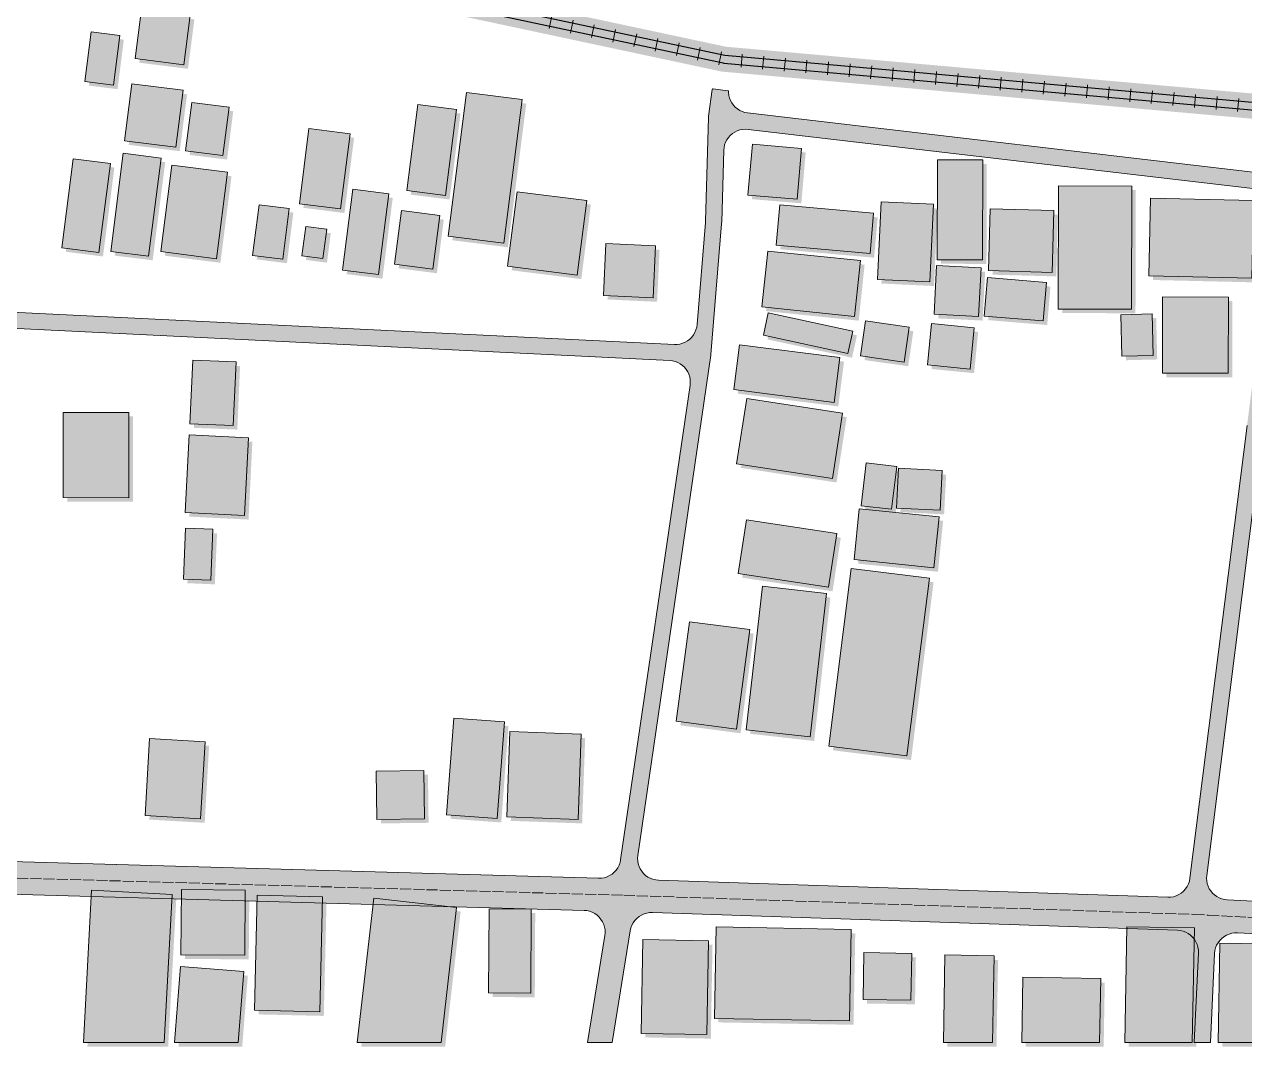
# Model space of a CAD drawing. Header units: metres. Extents: x 305859 to 307221, y 9155922 to 9156786.
# Drawn here: x 306185.8 to 306411, y 9155924.2 to 9156112.8 of the extents above; entities that cross this region are included whole.
import ezdxf

# ---------------------------------------------------------------- set-up
doc = ezdxf.new("R2010")
doc.units = ezdxf.units.M
doc.linetypes.add('DASHED', pattern=[1.524, 1.27, -0.254])
for name, color, linetype, lineweight, true_color in [('B-BAYANGAN', 7, 'Continuous', 0, 0x76786c), ('J-PERKERASAN_JALAN', 7, 'Continuous', 9, 0x989896), ('J-SUMBU_KOLEKTOR', 7, 'DASHED', 18, 0xffffff), ('K-BANGUNAN_LUAR_TAPAK', 7, 'Continuous', 9, 0xdedede), ('K-REL_BALAS', 7, 'Continuous', 0, 0xb0a89c), ('K-REL_BANTALAN', 7, 'Continuous', 9, 0x5a5a5a), ('K-REL_KA', 7, 'Continuous', 25, 0x282828)]:
    doc.layers.add(name, color=color, linetype=linetype, lineweight=lineweight, true_color=true_color)

msp = doc.modelspace()

# ---------------------------------------------------------------- hatches: boundary and pattern name
at = {"layer": 'B-BAYANGAN', "true_color": 0x76786c}
h = msp.add_hatch(color=8, dxfattribs=at)
h.dxf.hatch_style = 1
h.paths.add_polyline_path([(306208.16, 9156114.91), (306217.18, 9156113.78), (306216, 9156104.66), (306207, 9156105.79), (306208.16, 9156114.91)])
h = msp.add_hatch(color=8, dxfattribs=at)
h.dxf.hatch_style = 1
h.paths.add_polyline_path([(306198.87, 9156110.72), (306204.16, 9156110.04), (306203, 9156100.9), (306197.69, 9156101.56), (306198.87, 9156110.72)])
h = msp.add_hatch(color=8, dxfattribs=at)
h.dxf.hatch_style = 1
h.paths.add_polyline_path([(306206.41, 9156101.14), (306215.83, 9156099.95), (306214.48, 9156089.46), (306205.06, 9156090.64), (306206.41, 9156101.14)])
h = msp.add_hatch(color=8, dxfattribs=at)
h.dxf.hatch_style = 1
h.paths.add_polyline_path([(306268.17, 9156099.52), (306278.43, 9156098.22), (306275.04, 9156071.73), (306264.78, 9156073.03), (306268.17, 9156099.52)])
h = msp.add_hatch(color=8, dxfattribs=at)
h.dxf.hatch_style = 1
h.paths.add_polyline_path([(306217.46, 9156097.7), (306224.35, 9156096.82), (306223.21, 9156087.91), (306216.31, 9156088.78), (306217.46, 9156097.7)])
h = msp.add_hatch(color=8, dxfattribs=at)
h.dxf.hatch_style = 1
h.paths.add_polyline_path([(306259.15, 9156097.31), (306266.3, 9156096.4), (306264.27, 9156080.54), (306257.12, 9156081.44), (306259.15, 9156097.31)])
h = msp.add_hatch(color=8, dxfattribs=at)
h.dxf.hatch_style = 1
h.paths.add_polyline_path([(306239.07, 9156092.87), (306246.65, 9156091.92), (306244.87, 9156078.05), (306237.3, 9156079.01), (306239.07, 9156092.87)])
h = msp.add_hatch(color=8, dxfattribs=at)
h.dxf.hatch_style = 1
h.paths.add_polyline_path([(306204.8, 9156088.32), (306211.8, 9156087.43), (306209.48, 9156069.32), (306202.48, 9156070.19), (306204.8, 9156088.32)])
h = msp.add_hatch(color=8, dxfattribs=at)
h.dxf.hatch_style = 1
h.paths.add_polyline_path([(306320.9, 9156090), (306330, 9156089.23), (306329.19, 9156079.84), (306320.08, 9156080.61), (306320.9, 9156090)])
h = msp.add_hatch(color=8, dxfattribs=at)
h.dxf.hatch_style = 1
h.paths.add_polyline_path([(306195.55, 9156087.31), (306202.42, 9156086.44), (306200.31, 9156070.03), (306193.45, 9156070.9), (306195.55, 9156087.31)])
h = msp.add_hatch(color=8, dxfattribs=at)
h.dxf.hatch_style = 1
h.paths.add_polyline_path([(306213.77, 9156086.13), (306224.03, 9156084.84), (306221.98, 9156068.87), (306211.73, 9156070.17), (306213.77, 9156086.13)])
h = msp.add_hatch(color=8, dxfattribs=at)
h.dxf.hatch_style = 1
h.paths.add_polyline_path([(306355.06, 9156087.14), (306363.42, 9156087.11), (306363.36, 9156068.66), (306354.99, 9156068.69), (306355.06, 9156087.14)])
h = msp.add_hatch(color=8, dxfattribs=at)
h.dxf.hatch_style = 1
h.paths.add_polyline_path([(306247.17, 9156081.68), (306253.79, 9156080.84), (306251.88, 9156065.94), (306245.27, 9156066.77), (306247.17, 9156081.68)])
h = msp.add_hatch(color=8, dxfattribs=at)
h.dxf.hatch_style = 1
h.paths.add_polyline_path([(306277.51, 9156081.22), (306290.35, 9156079.6), (306288.58, 9156065.86), (306275.74, 9156067.48), (306277.51, 9156081.22)])
h = msp.add_hatch(color=8, dxfattribs=at)
h.dxf.hatch_style = 1
h.paths.add_polyline_path([(306377.42, 9156082.31), (306390.91, 9156082.28), (306390.86, 9156059.56), (306377.37, 9156059.59), (306377.42, 9156082.31)])
h = msp.add_hatch(color=8, dxfattribs=at)
h.dxf.hatch_style = 1
h.paths.add_polyline_path([(306344.65, 9156079.38), (306354.35, 9156078.92), (306353.67, 9156064.58), (306343.97, 9156065.04), (306344.65, 9156079.38)])
h = msp.add_hatch(color=8, dxfattribs=at)
h.dxf.hatch_style = 1
h.paths.add_polyline_path([(306394.41, 9156080.01), (306413.42, 9156079.58), (306413.08, 9156065.25), (306394.07, 9156065.69), (306394.41, 9156080.01)])
h = msp.add_hatch(color=8, dxfattribs=at)
h.dxf.hatch_style = 1
h.paths.add_polyline_path([(306229.87, 9156078.82), (306235.45, 9156078.13), (306234.26, 9156068.79), (306228.68, 9156069.49), (306229.87, 9156078.82)])
h = msp.add_hatch(color=8, dxfattribs=at)
h.dxf.hatch_style = 1
h.paths.add_polyline_path([(306256.15, 9156077.74), (306263.2, 9156076.83), (306261.94, 9156066.94), (306254.88, 9156067.84), (306256.15, 9156077.74)])
h = msp.add_hatch(color=8, dxfattribs=at)
h.dxf.hatch_style = 1
h.paths.add_polyline_path([(306325.97, 9156078.79), (306343.29, 9156077.25), (306342.63, 9156069.81), (306325.31, 9156071.36), (306325.97, 9156078.79)])
h = msp.add_hatch(color=8, dxfattribs=at)
h.dxf.hatch_style = 1
h.paths.add_polyline_path([(306364.79, 9156078.07), (306376.55, 9156077.75), (306376.23, 9156066.35), (306364.47, 9156066.67), (306364.79, 9156078.07)])
h = msp.add_hatch(color=8, dxfattribs=at)
h.dxf.hatch_style = 1
h.paths.add_polyline_path([(306238.47, 9156074.82), (306242.35, 9156074.33), (306241.65, 9156068.89), (306237.78, 9156069.39), (306238.47, 9156074.82)])
h = msp.add_hatch(color=8, dxfattribs=at)
h.dxf.hatch_style = 1
h.paths.add_polyline_path([(306303.03, 9156071.25), (306302.57, 9156061.67), (306293.41, 9156062.1), (306293.88, 9156071.68), (306303.03, 9156071.25)])
h = msp.add_hatch(color=8, dxfattribs=at)
h.dxf.hatch_style = 1
h.paths.add_polyline_path([(306323.77, 9156070.28), (306340.87, 9156068.51), (306339.78, 9156058.19), (306322.68, 9156059.96), (306323.77, 9156070.28)])
h = msp.add_hatch(color=8, dxfattribs=at)
h.dxf.hatch_style = 1
h.paths.add_polyline_path([(306354.89, 9156067.6), (306363.11, 9156067.2), (306362.65, 9156058.21), (306354.44, 9156058.61), (306354.89, 9156067.6)])
h = msp.add_hatch(color=8, dxfattribs=at)
h.dxf.hatch_style = 1
h.paths.add_polyline_path([(306364.28, 9156065.38), (306375.17, 9156064.47), (306374.57, 9156057.38), (306363.68, 9156058.29), (306364.28, 9156065.38)])
h = msp.add_hatch(color=8, dxfattribs=at)
h.dxf.hatch_style = 1
h.paths.add_polyline_path([(306396.6, 9156061.81), (306408.75, 9156061.79), (306408.73, 9156047.75), (306396.58, 9156047.76), (306396.6, 9156061.81)])
h = msp.add_hatch(color=8, dxfattribs=at)
h.dxf.hatch_style = 1
h.paths.add_polyline_path([(306323.84, 9156058.87), (306339.46, 9156055.48), (306338.55, 9156051.35), (306322.93, 9156054.74), (306323.84, 9156058.87)])
h = msp.add_hatch(color=8, dxfattribs=at)
h.dxf.hatch_style = 1
h.paths.add_polyline_path([(306388.92, 9156058.53), (306394.68, 9156058.67), (306394.87, 9156051.03), (306389.09, 9156050.89), (306388.92, 9156058.53)])
h = msp.add_hatch(color=8, dxfattribs=at)
h.dxf.hatch_style = 1
h.paths.add_polyline_path([(306341.78, 9156057.39), (306349.86, 9156056.24), (306348.92, 9156049.78), (306340.85, 9156050.92), (306341.78, 9156057.39)])
h = msp.add_hatch(color=8, dxfattribs=at)
h.dxf.hatch_style = 1
h.paths.add_polyline_path([(306353.98, 9156056.89), (306361.83, 9156056.11), (306361.07, 9156048.5), (306353.22, 9156049.27), (306353.98, 9156056.89)])
h = msp.add_hatch(color=8, dxfattribs=at)
h.dxf.hatch_style = 1
h.paths.add_polyline_path([(306318.55, 9156052.97), (306337.07, 9156050.62), (306336.01, 9156042.37), (306317.49, 9156044.72), (306318.55, 9156052.97)])
h = msp.add_hatch(color=8, dxfattribs=at)
h.dxf.hatch_style = 1
h.paths.add_polyline_path([(306217.62, 9156050.16), (306225.61, 9156049.83), (306225.1, 9156038.09), (306217.11, 9156038.42), (306217.62, 9156050.16)])
h = msp.add_hatch(color=8, dxfattribs=at)
h.dxf.hatch_style = 1
h.paths.add_polyline_path([(306319.87, 9156043.1), (306337.57, 9156040.38), (306335.69, 9156028.33), (306317.99, 9156031.05), (306319.87, 9156043.1)])
h = msp.add_hatch(color=8, dxfattribs=at)
h.dxf.hatch_style = 1
h.paths.add_polyline_path([(306193.72, 9156024.79), (306193.72, 9156040.52), (306205.86, 9156040.51), (306205.85, 9156024.78), (306193.72, 9156024.79)])
h = msp.add_hatch(color=8, dxfattribs=at)
h.dxf.hatch_style = 1
h.paths.add_polyline_path([(306216.94, 9156036.39), (306227.89, 9156035.85), (306227.17, 9156021.49), (306216.22, 9156022.03), (306216.94, 9156036.39)])
h = msp.add_hatch(color=8, dxfattribs=at)
h.dxf.hatch_style = 1
h.paths.add_polyline_path([(306341.9, 9156031.19), (306347.54, 9156030.53), (306346.6, 9156022.63), (306340.96, 9156023.28), (306341.9, 9156031.19)])
h = msp.add_hatch(color=8, dxfattribs=at)
h.dxf.hatch_style = 1
h.paths.add_polyline_path([(306347.85, 9156030.2), (306355.92, 9156029.79), (306355.54, 9156022.45), (306347.48, 9156022.86), (306347.85, 9156030.2)])
h = msp.add_hatch(color=8, dxfattribs=at)
h.dxf.hatch_style = 1
h.paths.add_polyline_path([(306340.63, 9156022.73), (306355.36, 9156021.25), (306354.41, 9156011.86), (306339.67, 9156013.35), (306340.63, 9156022.73)])
h = msp.add_hatch(color=8, dxfattribs=at)
h.dxf.hatch_style = 1
h.paths.add_polyline_path([(306319.81, 9156020.67), (306336.47, 9156018.16), (306334.96, 9156008.26), (306318.3, 9156010.76), (306319.81, 9156020.67)])
h = msp.add_hatch(color=8, dxfattribs=at)
h.dxf.hatch_style = 1
h.paths.add_polyline_path([(306216.31, 9156019.16), (306221.36, 9156018.95), (306220.95, 9156009.54), (306215.89, 9156009.75), (306216.31, 9156019.16)])
h = msp.add_hatch(color=8, dxfattribs=at)
h.dxf.hatch_style = 1
h.paths.add_polyline_path([(306339.16, 9156011.73), (306353.6, 9156009.92), (306349.44, 9155977.12), (306335.01, 9155978.92), (306339.16, 9156011.73)])
h = msp.add_hatch(color=8, dxfattribs=at)
h.dxf.hatch_style = 1
h.paths.add_polyline_path([(306322.75, 9156008.43), (306334.56, 9156007.1), (306331.56, 9155980.64), (306319.75, 9155981.96), (306322.75, 9156008.43)])
h = msp.add_hatch(color=8, dxfattribs=at)
h.dxf.hatch_style = 1
h.paths.add_polyline_path([(306309.3, 9156001.9), (306320.41, 9156000.45), (306317.97, 9155982.06), (306306.86, 9155983.52), (306309.3, 9156001.9)])
h = msp.add_hatch(color=8, dxfattribs=at)
h.dxf.hatch_style = 1
h.paths.add_polyline_path([(306265.8, 9155984.08), (306275.14, 9155983.39), (306273.81, 9155965.6), (306264.47, 9155966.29), (306265.8, 9155984.08)])
h = msp.add_hatch(color=8, dxfattribs=at)
h.dxf.hatch_style = 1
h.paths.add_polyline_path([(306209.66, 9155980.33), (306219.9, 9155979.74), (306219.08, 9155965.54), (306208.82, 9155966.13), (306209.66, 9155980.33)])
h = msp.add_hatch(color=8, dxfattribs=at)
h.dxf.hatch_style = 1
h.paths.add_polyline_path([(306276.13, 9155981.63), (306289.3, 9155981.17), (306288.74, 9155965.43), (306275.57, 9155965.9), (306276.13, 9155981.63)])
h = msp.add_hatch(color=8, dxfattribs=at)
h.dxf.hatch_style = 1
h.paths.add_polyline_path([(306251.48, 9155974.33), (306260.29, 9155974.43), (306260.4, 9155965.54), (306251.6, 9155965.43), (306251.48, 9155974.33)])
h = msp.add_hatch(color=8, dxfattribs=at)
h.dxf.hatch_style = 1
h.paths.add_polyline_path([(306198.97, 9155952.35), (306213.84, 9155951.54), (306212.34, 9155924.25), (306197.44, 9155924.25), (306198.97, 9155952.35)])
h = msp.add_hatch(color=8, dxfattribs=at)
h.dxf.hatch_style = 1
h.paths.add_polyline_path([(306215.54, 9155952.5), (306227.32, 9155952.39), (306227.21, 9155940.34), (306215.45, 9155940.43), (306215.54, 9155952.5)])
h = msp.add_hatch(color=8, dxfattribs=at)
h.dxf.hatch_style = 1
h.paths.add_polyline_path([(306229.53, 9155951.44), (306241.57, 9155951.16), (306241.06, 9155929.91), (306229.03, 9155930.19), (306229.53, 9155951.44)])
h = msp.add_hatch(color=8, dxfattribs=at)
h.dxf.hatch_style = 1
h.paths.add_polyline_path([(306251.03, 9155950.9), (306266.32, 9155949.17), (306263.46, 9155924.25), (306247.97, 9155924.25), (306251.03, 9155950.9)])
h = msp.add_hatch(color=8, dxfattribs=at)
h.dxf.hatch_style = 1
h.paths.add_polyline_path([(306272.31, 9155948.92), (306280.08, 9155948.88), (306280, 9155933.35), (306272.23, 9155933.39), (306272.31, 9155948.92)])
h = msp.add_hatch(color=8, dxfattribs=at)
h.dxf.hatch_style = 1
h.paths.add_polyline_path([(306314.2, 9155945.57), (306339.14, 9155945.13), (306338.83, 9155928.27), (306313.89, 9155928.71), (306314.2, 9155945.57)])
h = msp.add_hatch(color=8, dxfattribs=at)
h.dxf.hatch_style = 1
h.paths.add_polyline_path([(306390, 9155945.61), (306402.48, 9155945.39), (306402.1, 9155924.25), (306389.62, 9155924.25), (306390, 9155945.61)])
h = msp.add_hatch(color=8, dxfattribs=at)
h.dxf.hatch_style = 1
h.paths.add_polyline_path([(306300.68, 9155943.25), (306312.8, 9155943.04), (306312.49, 9155925.72), (306300.37, 9155925.94), (306300.68, 9155943.25)])
h = msp.add_hatch(color=8, dxfattribs=at)
h.dxf.hatch_style = 1
h.paths.add_polyline_path([(306407.2, 9155942.59), (306419.21, 9155942.37), (306418.89, 9155924.25), (306406.87, 9155924.25), (306407.2, 9155942.59)])
h = msp.add_hatch(color=8, dxfattribs=at)
h.dxf.hatch_style = 1
h.paths.add_polyline_path([(306341.49, 9155940.85), (306350.33, 9155940.7), (306350.17, 9155932.05), (306341.33, 9155932.2), (306341.49, 9155940.85)])
h = msp.add_hatch(color=8, dxfattribs=at)
h.dxf.hatch_style = 1
h.paths.add_polyline_path([(306356.44, 9155940.4), (306365.5, 9155940.24), (306365.21, 9155924.25), (306356.15, 9155924.25), (306356.44, 9155940.4)])
h = msp.add_hatch(color=8, dxfattribs=at)
h.dxf.hatch_style = 1
h.paths.add_polyline_path([(306215.35, 9155938.25), (306227.04, 9155937.35), (306226.01, 9155924.25), (306214.24, 9155924.25), (306215.35, 9155938.25)])
h = msp.add_hatch(color=8, dxfattribs=at)
h.dxf.hatch_style = 1
h.paths.add_polyline_path([(306370.82, 9155936.31), (306385.19, 9155936.06), (306384.99, 9155924.25), (306370.61, 9155924.25), (306370.82, 9155936.31)])
at = {"layer": 'J-PERKERASAN_JALAN', "true_color": 0xa8a8a6}
h = msp.add_hatch(color=253, dxfattribs=at)
h.dxf.hatch_style = 1
h.paths.add_polyline_path([(306357.29, 9155947.12), (306301.71, 9155948.99), (306301.19, 9155948.97), (306300.67, 9155948.89), (306300.17, 9155948.73), (306299.69, 9155948.52), (306299.25, 9155948.24), (306298.84, 9155947.91), (306298.48, 9155947.52), (306298.18, 9155947.1), (306297.93, 9155946.63), (306297.75, 9155946.14), (306297.63, 9155945.63), (306294.29, 9155925), (306289.73, 9155925), (306292.93, 9155944.74), (306292.98, 9155945.26), (306292.96, 9155945.78), (306292.87, 9155946.3), (306292.72, 9155946.8), (306292.5, 9155947.27), (306292.22, 9155947.72), (306291.89, 9155948.12), (306291.51, 9155948.48), (306291.08, 9155948.78), (306290.62, 9155949.03), (306290.12, 9155949.21), (306289.61, 9155949.33), (306289.09, 9155949.37), (306178.98, 9155952.5), (306178.98, 9155958.5), (306291.78, 9155955.3), (306292.31, 9155955.32), (306292.83, 9155955.41), (306293.33, 9155955.57), (306293.81, 9155955.79), (306294.26, 9155956.07), (306294.66, 9155956.41), (306295.02, 9155956.8), (306295.32, 9155957.24), (306295.56, 9155957.71), (306295.74, 9155958.2), (306295.85, 9155958.72), (306308.66, 9156046.27), (306308.7, 9156046.78), (306308.68, 9156047.29), (306308.59, 9156047.8), (306308.44, 9156048.29), (306308.22, 9156048.75), (306307.95, 9156049.19), (306307.62, 9156049.58), (306307.25, 9156049.93), (306306.83, 9156050.23), (306306.38, 9156050.48), (306305.91, 9156050.66), (306305.41, 9156050.78), (306304.9, 9156050.84), (306178.98, 9156056.99), (306178.98, 9156059.99), (306305.78, 9156053.8), (306306.29, 9156053.81), (306306.8, 9156053.88), (306307.29, 9156054.02), (306307.76, 9156054.22), (306308.21, 9156054.48), (306308.61, 9156054.79), (306308.97, 9156055.15), (306309.29, 9156055.56), (306309.55, 9156056), (306309.75, 9156056.47), (306309.88, 9156056.97), (306309.96, 9156057.47), (306311.49, 9156076.31), (306311.5, 9156076.52), (306312.06, 9156095.67), (306312.06, 9156095.77), (306312.07, 9156095.83), (306312.08, 9156095.93), (306312.75, 9156100.87), (306312.78, 9156100.99), (306312.9, 9156100.99), (306315.61, 9156100.62), (306315.73, 9156100.59), (306315.74, 9156100.44), (306315.74, 9156100.26), (306315.8, 9156099.76), (306315.93, 9156099.26), (306316.11, 9156098.79), (306316.36, 9156098.35), (306316.66, 9156097.94), (306317, 9156097.57), (306317.4, 9156097.25), (306317.83, 9156096.98), (306318.29, 9156096.76), (306318.77, 9156096.61), (306319.27, 9156096.52), (306357.29, 9156092.05), (306357.29, 9156089.03), (306319.35, 9156093.49), (306318.84, 9156093.51), (306318.33, 9156093.48), (306317.83, 9156093.37), (306317.35, 9156093.21), (306316.89, 9156092.98), (306316.47, 9156092.7), (306316.08, 9156092.37), (306315.74, 9156091.99), (306315.45, 9156091.57), (306315.22, 9156091.12), (306315.04, 9156090.64), (306314.93, 9156090.14), (306314.88, 9156089.63), (306314.5, 9156076.42), (306314.5, 9156076.41), (306314.48, 9156076.09), (306314.48, 9156076.08), (306312.52, 9156051.96), (306312.51, 9156051.89), (306312.51, 9156051.86), (306312.5, 9156051.8), (306299, 9155959.53), (306298.96, 9155959.02), (306298.99, 9155958.5), (306299.08, 9155957.99), (306299.24, 9155957.5), (306299.46, 9155957.03), (306299.73, 9155956.59), (306300.06, 9155956.19), (306300.44, 9155955.84), (306300.87, 9155955.54), (306301.32, 9155955.3), (306301.81, 9155955.12), (306302.31, 9155955), (306302.83, 9155954.95), (306357.29, 9155953.13), (306357.29, 9155947.12)])
h = msp.add_hatch(color=253, dxfattribs=at)
h.dxf.hatch_style = 1
h.paths.add_polyline_path([(306571.65, 9155936.21), (306571.24, 9155935.88), (306570.87, 9155935.51), (306570.56, 9155935.09), (306570.31, 9155934.63), (306570.11, 9155934.14), (306569.98, 9155933.63), (306569.92, 9155933.11), (306569.52, 9155925), (306566.51, 9155925), (306566.93, 9155933.31), (306566.92, 9155933.83), (306566.84, 9155934.35), (306566.7, 9155934.85), (306566.49, 9155935.33), (306566.23, 9155935.78), (306565.9, 9155936.19), (306565.53, 9155936.56), (306565.11, 9155936.87), (306564.65, 9155937.12), (306564.16, 9155937.31), (306563.65, 9155937.44), (306563.14, 9155937.5), (306409.66, 9155945.23), (306409.14, 9155945.22), (306408.62, 9155945.15), (306408.12, 9155945), (306407.64, 9155944.79), (306407.19, 9155944.52), (306406.78, 9155944.2), (306406.41, 9155943.82), (306406.1, 9155943.4), (306405.84, 9155942.94), (306405.65, 9155942.45), (306405.53, 9155941.95), (306405.47, 9155941.43), (306404.69, 9155925), (306401.68, 9155925), (306402.47, 9155941.55), (306402.46, 9155942.07), (306402.38, 9155942.6), (306402.23, 9155943.1), (306402.02, 9155943.59), (306401.75, 9155944.04), (306401.41, 9155944.45), (306401.03, 9155944.81), (306400.6, 9155945.12), (306400.14, 9155945.37), (306399.65, 9155945.56), (306399.13, 9155945.68), (306398.61, 9155945.73), (306357.29, 9155947.12), (306357.29, 9155953.13), (306396.8, 9155951.8), (306397.34, 9155951.82), (306397.87, 9155951.91), (306398.38, 9155952.07), (306398.87, 9155952.29), (306399.32, 9155952.58), (306399.73, 9155952.93), (306400.09, 9155953.33), (306400.39, 9155953.78), (306400.63, 9155954.26), (306400.8, 9155954.77), (306400.9, 9155955.3), (306411.45, 9156038.85), (306416.49, 9156078.01), (306416.52, 9156078.53), (306416.48, 9156079.06), (306416.38, 9156079.57), (306416.2, 9156080.07), (306415.97, 9156080.54), (306415.67, 9156080.98), (306415.32, 9156081.37), (306414.92, 9156081.72), (306414.48, 9156082), (306414, 9156082.23), (306413.5, 9156082.39), (306412.99, 9156082.49), (306357.29, 9156089.03), (306357.29, 9156092.05), (306418.83, 9156084.82), (306418.87, 9156084.82), (306526.09, 9156073.47), (306526.16, 9156073.47), (306564.7, 9156070.03), (306620.15, 9156065.11), (306620.42, 9156065.1), (306854.86, 9156059.86), (306855.39, 9156059.88), (306855.9, 9156059.97), (306856.4, 9156060.13), (306856.88, 9156060.35), (306857.32, 9156060.64), (306857.72, 9156060.97), (306858.08, 9156061.36), (306858.38, 9156061.79), (306858.62, 9156062.26), (306858.8, 9156062.75), (306858.91, 9156063.26), (306858.21, 9156058.67), (306858.19, 9156058.4), (306857.84, 9156052.64), (306857.83, 9156053.18), (306857.76, 9156053.71), (306857.61, 9156054.22), (306857.4, 9156054.71), (306857.12, 9156055.17), (306856.79, 9156055.59), (306856.4, 9156055.96), (306855.96, 9156056.27), (306855.49, 9156056.53), (306854.99, 9156056.71), (306854.47, 9156056.83), (306853.93, 9156056.88), (306620.3, 9156062.1), (306620.25, 9156062.1), (306619.99, 9156062.12), (306619.94, 9156062.12), (306569.48, 9156066.6), (306568.94, 9156066.61), (306568.4, 9156066.55), (306567.88, 9156066.41), (306567.37, 9156066.21), (306566.91, 9156065.94), (306566.48, 9156065.61), (306566.1, 9156065.23), (306565.77, 9156064.8), (306565.51, 9156064.32), (306565.31, 9156063.82), (306565.18, 9156063.3), (306555.48, 9156007.35), (306555.45, 9156007.23), (306555.33, 9156007.24), (306552.63, 9156007.71), (306552.51, 9156007.74), (306552.52, 9156007.86), (306562.07, 9156062.91), (306562.12, 9156063.41), (306562.11, 9156063.92), (306562.04, 9156064.42), (306561.9, 9156064.91), (306561.7, 9156065.38), (306561.45, 9156065.82), (306561.14, 9156066.22), (306560.78, 9156066.59), (306560.38, 9156066.9), (306559.94, 9156067.16), (306559.47, 9156067.36), (306558.99, 9156067.5), (306558.48, 9156067.58), (306525.86, 9156070.48), (306525.83, 9156070.48), (306423.87, 9156081.27), (306423.36, 9156081.29), (306422.84, 9156081.25), (306422.34, 9156081.14), (306421.86, 9156080.96), (306421.4, 9156080.73), (306420.97, 9156080.43), (306420.59, 9156080.09), (306420.25, 9156079.7), (306419.97, 9156079.27), (306419.75, 9156078.8), (306419.58, 9156078.31), (306419.48, 9156077.81), (306414.43, 9156038.48), (306414.43, 9156038.47), (306404, 9155955.83), (306403.96, 9155955.32), (306404, 9155954.82), (306404.09, 9155954.32), (306404.25, 9155953.84), (306404.47, 9155953.38), (306404.74, 9155952.96), (306405.07, 9155952.57), (306405.44, 9155952.23), (306405.85, 9155951.93), (306406.3, 9155951.69), (306406.77, 9155951.51), (306407.26, 9155951.39), (306407.76, 9155951.33), (306563.8, 9155943.48), (306568.94, 9155943.2), (306704.39, 9155935.81), (306704.44, 9155935.81), (306846.44, 9155929.79), (306846.95, 9155929.8), (306847.46, 9155929.88), (306847.96, 9155930.03), (306848.43, 9155930.23), (306848.88, 9155930.5), (306849.28, 9155930.82), (306849.64, 9155931.19), (306849.95, 9155931.6), (306850.21, 9155932.05), (306850.4, 9155932.53), (306850.53, 9155933.03), (306850.6, 9155933.55), (306850.18, 9155926.69), (306856.14, 9155926.32), (306855.99, 9155926.28), (306855.82, 9155926.25), (306855.32, 9155926.07), (306854.85, 9155925.83), (306854.41, 9155925.53), (306854.01, 9155925.18), (306853.86, 9155925), (306817.81, 9155925), (306704.15, 9155929.81), (306704.11, 9155929.82), (306574.14, 9155936.91), (306573.61, 9155936.9), (306573.09, 9155936.83), (306572.59, 9155936.68), (306572.1, 9155936.48), (306571.65, 9155936.21)])
at = {"layer": 'K-BANGUNAN_LUAR_TAPAK', "true_color": 0xececea}
h = msp.add_hatch(color=7, dxfattribs=at)
h.dxf.hatch_style = 1
h.paths.add_polyline_path([(306207.41, 9156115.66), (306216.43, 9156114.53), (306215.25, 9156105.41), (306206.25, 9156106.54), (306207.41, 9156115.66)])
h = msp.add_hatch(color=7, dxfattribs=at)
h.dxf.hatch_style = 1
h.paths.add_polyline_path([(306198.12, 9156111.47), (306203.41, 9156110.79), (306202.25, 9156101.65), (306196.94, 9156102.31), (306198.12, 9156111.47)])
h = msp.add_hatch(color=7, dxfattribs=at)
h.dxf.hatch_style = 1
h.paths.add_polyline_path([(306205.66, 9156101.89), (306215.08, 9156100.7), (306213.73, 9156090.21), (306204.31, 9156091.39), (306205.66, 9156101.89)])
h = msp.add_hatch(color=7, dxfattribs=at)
h.dxf.hatch_style = 1
h.paths.add_polyline_path([(306267.42, 9156100.27), (306277.68, 9156098.97), (306274.29, 9156072.48), (306264.03, 9156073.78), (306267.42, 9156100.27)])
h = msp.add_hatch(color=7, dxfattribs=at)
h.dxf.hatch_style = 1
h.paths.add_polyline_path([(306216.71, 9156098.45), (306223.6, 9156097.57), (306222.46, 9156088.66), (306215.56, 9156089.53), (306216.71, 9156098.45)])
h = msp.add_hatch(color=7, dxfattribs=at)
h.dxf.hatch_style = 1
h.paths.add_polyline_path([(306258.4, 9156098.06), (306265.55, 9156097.15), (306263.52, 9156081.29), (306256.37, 9156082.19), (306258.4, 9156098.06)])
h = msp.add_hatch(color=7, dxfattribs=at)
h.dxf.hatch_style = 1
h.paths.add_polyline_path([(306238.32, 9156093.62), (306245.9, 9156092.67), (306244.12, 9156078.8), (306236.55, 9156079.76), (306238.32, 9156093.62)])
h = msp.add_hatch(color=7, dxfattribs=at)
h.dxf.hatch_style = 1
h.paths.add_polyline_path([(306320.15, 9156090.75), (306329.25, 9156089.98), (306328.44, 9156080.59), (306319.33, 9156081.36), (306320.15, 9156090.75)])
h = msp.add_hatch(color=7, dxfattribs=at)
h.dxf.hatch_style = 1
h.paths.add_polyline_path([(306194.8, 9156088.06), (306201.67, 9156087.19), (306199.56, 9156070.78), (306192.7, 9156071.65), (306194.8, 9156088.06)])
h = msp.add_hatch(color=7, dxfattribs=at)
h.dxf.hatch_style = 1
h.paths.add_polyline_path([(306204.05, 9156089.07), (306211.05, 9156088.18), (306208.73, 9156070.07), (306201.73, 9156070.94), (306204.05, 9156089.07)])
h = msp.add_hatch(color=7, dxfattribs=at)
h.dxf.hatch_style = 1
h.paths.add_polyline_path([(306354.31, 9156087.89), (306362.67, 9156087.86), (306362.61, 9156069.41), (306354.24, 9156069.44), (306354.31, 9156087.89)])
h = msp.add_hatch(color=7, dxfattribs=at)
h.dxf.hatch_style = 1
h.paths.add_polyline_path([(306213.02, 9156086.88), (306223.28, 9156085.59), (306221.23, 9156069.62), (306210.98, 9156070.92), (306213.02, 9156086.88)])
h = msp.add_hatch(color=7, dxfattribs=at)
h.dxf.hatch_style = 1
h.paths.add_polyline_path([(306246.42, 9156082.43), (306253.04, 9156081.59), (306251.13, 9156066.69), (306244.52, 9156067.52), (306246.42, 9156082.43)])
h = msp.add_hatch(color=7, dxfattribs=at)
h.dxf.hatch_style = 1
h.paths.add_polyline_path([(306276.76, 9156081.97), (306289.6, 9156080.35), (306287.83, 9156066.61), (306274.99, 9156068.23), (306276.76, 9156081.97)])
h = msp.add_hatch(color=7, dxfattribs=at)
h.dxf.hatch_style = 1
h.paths.add_polyline_path([(306376.67, 9156083.06), (306390.16, 9156083.03), (306390.11, 9156060.31), (306376.62, 9156060.34), (306376.67, 9156083.06)])
h = msp.add_hatch(color=7, dxfattribs=at)
h.dxf.hatch_style = 1
h.paths.add_polyline_path([(306229.12, 9156079.57), (306234.7, 9156078.88), (306233.51, 9156069.54), (306227.93, 9156070.24), (306229.12, 9156079.57)])
h = msp.add_hatch(color=7, dxfattribs=at)
h.dxf.hatch_style = 1
h.paths.add_polyline_path([(306325.22, 9156079.54), (306342.54, 9156078), (306341.88, 9156070.56), (306324.56, 9156072.11), (306325.22, 9156079.54)])
h = msp.add_hatch(color=7, dxfattribs=at)
h.dxf.hatch_style = 1
h.paths.add_polyline_path([(306343.9, 9156080.13), (306353.6, 9156079.67), (306352.92, 9156065.33), (306343.22, 9156065.79), (306343.9, 9156080.13)])
h = msp.add_hatch(color=7, dxfattribs=at)
h.dxf.hatch_style = 1
h.paths.add_polyline_path([(306393.66, 9156080.76), (306412.67, 9156080.33), (306412.33, 9156066), (306393.32, 9156066.44), (306393.66, 9156080.76)])
h = msp.add_hatch(color=7, dxfattribs=at)
h.dxf.hatch_style = 1
h.paths.add_polyline_path([(306255.4, 9156078.49), (306262.45, 9156077.58), (306261.19, 9156067.69), (306254.13, 9156068.59), (306255.4, 9156078.49)])
h = msp.add_hatch(color=7, dxfattribs=at)
h.dxf.hatch_style = 1
h.paths.add_polyline_path([(306364.04, 9156078.82), (306375.8, 9156078.5), (306375.48, 9156067.1), (306363.72, 9156067.42), (306364.04, 9156078.82)])
h = msp.add_hatch(color=7, dxfattribs=at)
h.dxf.hatch_style = 1
h.paths.add_polyline_path([(306237.72, 9156075.57), (306241.6, 9156075.08), (306240.9, 9156069.64), (306237.03, 9156070.14), (306237.72, 9156075.57)])
h = msp.add_hatch(color=7, dxfattribs=at)
h.dxf.hatch_style = 1
h.paths.add_polyline_path([(306302.28, 9156072), (306301.82, 9156062.42), (306292.66, 9156062.85), (306293.13, 9156072.43), (306302.28, 9156072)])
h = msp.add_hatch(color=7, dxfattribs=at)
h.dxf.hatch_style = 1
h.paths.add_polyline_path([(306323.02, 9156071.03), (306340.12, 9156069.26), (306339.03, 9156058.94), (306321.93, 9156060.71), (306323.02, 9156071.03)])
h = msp.add_hatch(color=7, dxfattribs=at)
h.dxf.hatch_style = 1
h.paths.add_polyline_path([(306354.14, 9156068.35), (306362.36, 9156067.95), (306361.9, 9156058.96), (306353.69, 9156059.36), (306354.14, 9156068.35)])
h = msp.add_hatch(color=7, dxfattribs=at)
h.dxf.hatch_style = 1
h.paths.add_polyline_path([(306363.53, 9156066.13), (306374.42, 9156065.22), (306373.82, 9156058.13), (306362.93, 9156059.04), (306363.53, 9156066.13)])
h = msp.add_hatch(color=7, dxfattribs=at)
h.dxf.hatch_style = 1
h.paths.add_polyline_path([(306395.85, 9156062.56), (306408, 9156062.54), (306407.98, 9156048.5), (306395.83, 9156048.51), (306395.85, 9156062.56)])
h = msp.add_hatch(color=7, dxfattribs=at)
h.dxf.hatch_style = 1
h.paths.add_polyline_path([(306323.09, 9156059.62), (306338.71, 9156056.23), (306337.8, 9156052.1), (306322.18, 9156055.49), (306323.09, 9156059.62)])
h = msp.add_hatch(color=7, dxfattribs=at)
h.dxf.hatch_style = 1
h.paths.add_polyline_path([(306388.17, 9156059.28), (306393.93, 9156059.42), (306394.12, 9156051.78), (306388.34, 9156051.64), (306388.17, 9156059.28)])
h = msp.add_hatch(color=7, dxfattribs=at)
h.dxf.hatch_style = 1
h.paths.add_polyline_path([(306341.03, 9156058.14), (306349.11, 9156056.99), (306348.17, 9156050.53), (306340.1, 9156051.67), (306341.03, 9156058.14)])
h = msp.add_hatch(color=7, dxfattribs=at)
h.dxf.hatch_style = 1
h.paths.add_polyline_path([(306353.23, 9156057.64), (306361.08, 9156056.86), (306360.32, 9156049.25), (306352.47, 9156050.02), (306353.23, 9156057.64)])
h = msp.add_hatch(color=7, dxfattribs=at)
h.dxf.hatch_style = 1
h.paths.add_polyline_path([(306317.8, 9156053.72), (306336.32, 9156051.37), (306335.26, 9156043.12), (306316.74, 9156045.47), (306317.8, 9156053.72)])
h = msp.add_hatch(color=7, dxfattribs=at)
h.dxf.hatch_style = 1
h.paths.add_polyline_path([(306216.87, 9156050.91), (306224.86, 9156050.58), (306224.35, 9156038.84), (306216.36, 9156039.17), (306216.87, 9156050.91)])
h = msp.add_hatch(color=7, dxfattribs=at)
h.dxf.hatch_style = 1
h.paths.add_polyline_path([(306319.12, 9156043.85), (306336.82, 9156041.13), (306334.94, 9156029.08), (306317.24, 9156031.8), (306319.12, 9156043.85)])
h = msp.add_hatch(color=7, dxfattribs=at)
h.dxf.hatch_style = 1
h.paths.add_polyline_path([(306192.97, 9156025.54), (306192.97, 9156041.27), (306205.11, 9156041.26), (306205.1, 9156025.53), (306192.97, 9156025.54)])
h = msp.add_hatch(color=7, dxfattribs=at)
h.dxf.hatch_style = 1
h.paths.add_polyline_path([(306216.19, 9156037.14), (306227.14, 9156036.6), (306226.42, 9156022.24), (306215.47, 9156022.78), (306216.19, 9156037.14)])
h = msp.add_hatch(color=7, dxfattribs=at)
h.dxf.hatch_style = 1
h.paths.add_polyline_path([(306341.15, 9156031.94), (306346.79, 9156031.28), (306345.85, 9156023.38), (306340.21, 9156024.03), (306341.15, 9156031.94)])
h = msp.add_hatch(color=7, dxfattribs=at)
h.dxf.hatch_style = 1
h.paths.add_polyline_path([(306347.1, 9156030.95), (306355.17, 9156030.54), (306354.79, 9156023.2), (306346.73, 9156023.61), (306347.1, 9156030.95)])
h = msp.add_hatch(color=7, dxfattribs=at)
h.dxf.hatch_style = 1
h.paths.add_polyline_path([(306339.88, 9156023.48), (306354.61, 9156022), (306353.66, 9156012.61), (306338.92, 9156014.1), (306339.88, 9156023.48)])
h = msp.add_hatch(color=7, dxfattribs=at)
h.dxf.hatch_style = 1
h.paths.add_polyline_path([(306319.06, 9156021.42), (306335.72, 9156018.91), (306334.21, 9156009.01), (306317.55, 9156011.51), (306319.06, 9156021.42)])
h = msp.add_hatch(color=7, dxfattribs=at)
h.dxf.hatch_style = 1
h.paths.add_polyline_path([(306215.56, 9156019.91), (306220.61, 9156019.7), (306220.2, 9156010.29), (306215.14, 9156010.5), (306215.56, 9156019.91)])
h = msp.add_hatch(color=7, dxfattribs=at)
h.dxf.hatch_style = 1
h.paths.add_polyline_path([(306338.41, 9156012.48), (306352.85, 9156010.67), (306348.69, 9155977.87), (306334.26, 9155979.67), (306338.41, 9156012.48)])
h = msp.add_hatch(color=7, dxfattribs=at)
h.dxf.hatch_style = 1
h.paths.add_polyline_path([(306322, 9156009.18), (306333.81, 9156007.85), (306330.81, 9155981.39), (306319, 9155982.71), (306322, 9156009.18)])
h = msp.add_hatch(color=7, dxfattribs=at)
h.dxf.hatch_style = 1
h.paths.add_polyline_path([(306308.55, 9156002.65), (306319.66, 9156001.2), (306317.22, 9155982.81), (306306.11, 9155984.27), (306308.55, 9156002.65)])
h = msp.add_hatch(color=7, dxfattribs=at)
h.dxf.hatch_style = 1
h.paths.add_polyline_path([(306265.05, 9155984.83), (306274.39, 9155984.14), (306273.06, 9155966.35), (306263.72, 9155967.04), (306265.05, 9155984.83)])
h = msp.add_hatch(color=7, dxfattribs=at)
h.dxf.hatch_style = 1
h.paths.add_polyline_path([(306275.38, 9155982.38), (306288.55, 9155981.92), (306287.99, 9155966.18), (306274.82, 9155966.65), (306275.38, 9155982.38)])
h = msp.add_hatch(color=7, dxfattribs=at)
h.dxf.hatch_style = 1
h.paths.add_polyline_path([(306208.91, 9155981.08), (306219.15, 9155980.49), (306218.33, 9155966.29), (306208.07, 9155966.88), (306208.91, 9155981.08)])
h = msp.add_hatch(color=7, dxfattribs=at)
h.dxf.hatch_style = 1
h.paths.add_polyline_path([(306250.73, 9155975.08), (306259.54, 9155975.18), (306259.65, 9155966.29), (306250.85, 9155966.18), (306250.73, 9155975.08)])
h = msp.add_hatch(color=7, dxfattribs=at)
h.dxf.hatch_style = 1
h.paths.add_polyline_path([(306198.22, 9155953.1), (306213.09, 9155952.29), (306211.59, 9155925), (306196.69, 9155925), (306198.22, 9155953.1)])
h = msp.add_hatch(color=7, dxfattribs=at)
h.dxf.hatch_style = 1
h.paths.add_polyline_path([(306214.79, 9155953.25), (306226.57, 9155953.14), (306226.46, 9155941.09), (306214.7, 9155941.18), (306214.79, 9155953.25)])
h = msp.add_hatch(color=7, dxfattribs=at)
h.dxf.hatch_style = 1
h.paths.add_polyline_path([(306228.78, 9155952.19), (306240.82, 9155951.91), (306240.31, 9155930.66), (306228.28, 9155930.94), (306228.78, 9155952.19)])
h = msp.add_hatch(color=7, dxfattribs=at)
h.dxf.hatch_style = 1
h.paths.add_polyline_path([(306250.28, 9155951.65), (306265.57, 9155949.92), (306262.71, 9155925), (306247.22, 9155925), (306250.28, 9155951.65)])
h = msp.add_hatch(color=7, dxfattribs=at)
h.dxf.hatch_style = 1
h.paths.add_polyline_path([(306271.56, 9155949.67), (306279.33, 9155949.63), (306279.25, 9155934.1), (306271.48, 9155934.14), (306271.56, 9155949.67)])
h = msp.add_hatch(color=7, dxfattribs=at)
h.dxf.hatch_style = 1
h.paths.add_polyline_path([(306313.45, 9155946.32), (306338.39, 9155945.88), (306338.08, 9155929.02), (306313.14, 9155929.46), (306313.45, 9155946.32)])
h = msp.add_hatch(color=7, dxfattribs=at)
h.dxf.hatch_style = 1
h.paths.add_polyline_path([(306389.25, 9155946.36), (306401.73, 9155946.14), (306401.35, 9155925), (306388.87, 9155925), (306389.25, 9155946.36)])
h = msp.add_hatch(color=7, dxfattribs=at)
h.dxf.hatch_style = 1
h.paths.add_polyline_path([(306299.93, 9155944), (306312.05, 9155943.79), (306311.74, 9155926.47), (306299.62, 9155926.69), (306299.93, 9155944)])
h = msp.add_hatch(color=7, dxfattribs=at)
h.dxf.hatch_style = 1
h.paths.add_polyline_path([(306340.74, 9155941.6), (306349.58, 9155941.45), (306349.42, 9155932.8), (306340.58, 9155932.95), (306340.74, 9155941.6)])
h = msp.add_hatch(color=7, dxfattribs=at)
h.dxf.hatch_style = 1
h.paths.add_polyline_path([(306406.45, 9155943.34), (306418.46, 9155943.12), (306418.14, 9155925), (306406.12, 9155925), (306406.45, 9155943.34)])
h = msp.add_hatch(color=7, dxfattribs=at)
h.dxf.hatch_style = 1
h.paths.add_polyline_path([(306355.69, 9155941.15), (306364.75, 9155940.99), (306364.46, 9155925), (306355.4, 9155925), (306355.69, 9155941.15)])
h = msp.add_hatch(color=7, dxfattribs=at)
h.dxf.hatch_style = 1
h.paths.add_polyline_path([(306214.6, 9155939), (306226.29, 9155938.1), (306225.26, 9155925), (306213.49, 9155925), (306214.6, 9155939)])
h = msp.add_hatch(color=7, dxfattribs=at)
h.dxf.hatch_style = 1
h.paths.add_polyline_path([(306370.07, 9155937.06), (306384.44, 9155936.81), (306384.24, 9155925), (306369.86, 9155925), (306370.07, 9155937.06)])
at = {"layer": 'K-REL_BALAS', "true_color": 0xbeb8ae}
h = msp.add_hatch(color=9, dxfattribs=at)
h.dxf.hatch_style = 1
h.paths.add_polyline_path([(306184.8, 9156141.84), (306197.61, 9156137.74), (306257.65, 9156121.03), (306315.29, 9156108.73), (306321.87, 9156108.15), (306321.87, 9156103.49), (306314.73, 9156104.12), (306314.64, 9156104.13), (306314.55, 9156104.15), (306314.46, 9156104.16), (306256.62, 9156116.5), (306256.57, 9156116.52), (306256.52, 9156116.53), (306256.48, 9156116.54), (306196.32, 9156133.28), (306196.3, 9156133.29), (306196.27, 9156133.3), (306196.24, 9156133.31), (306184.8, 9156136.96), (306184.8, 9156141.84)])
h = msp.add_hatch(color=9, dxfattribs=at)
h.dxf.hatch_style = 1
h.paths.add_polyline_path([(306321.87, 9156108.15), (306420.78, 9156099.36), (306433.15, 9156099.02), (306433.15, 9156094.38), (306420.58, 9156094.72), (306420.53, 9156094.73), (306420.49, 9156094.73), (306420.44, 9156094.73), (306321.87, 9156103.49), (306321.87, 9156108.15)])

# ---------------------------------------------------------------- linework, layer by layer
at = {"layer": 'J-PERKERASAN_JALAN', "color": 8, "lineweight": 13, "true_color": 0x787876}
for points in [[(306160.73, 9156060.88), (306305.78, 9156053.8), (306306.29, 9156053.81), (306306.8, 9156053.88), (306307.29, 9156054.02), (306307.76, 9156054.22), (306308.21, 9156054.48), (306308.61, 9156054.79), (306308.97, 9156055.15), (306309.29, 9156055.56), (306309.55, 9156056), (306309.75, 9156056.47), (306309.88, 9156056.97), (306309.96, 9156057.47), (306311.49, 9156076.31), (306311.5, 9156076.52), (306312.06, 9156095.67), (306312.06, 9156095.77), (306312.07, 9156095.83), (306312.08, 9156095.93), (306312.75, 9156100.87), (306312.78, 9156100.99), (306312.9, 9156100.99), (306315.61, 9156100.62), (306315.73, 9156100.59), (306315.74, 9156100.44), (306315.74, 9156100.26), (306315.8, 9156099.76), (306315.93, 9156099.26), (306316.11, 9156098.79), (306316.36, 9156098.35), (306316.66, 9156097.94), (306317, 9156097.57), (306317.4, 9156097.25), (306317.83, 9156096.98), (306318.29, 9156096.76), (306318.77, 9156096.61), (306319.27, 9156096.52), (306418.83, 9156084.82)], [(306412.99, 9156082.49), (306319.35, 9156093.49), (306318.84, 9156093.51), (306318.33, 9156093.48), (306317.83, 9156093.37), (306317.35, 9156093.21), (306316.89, 9156092.98), (306316.47, 9156092.7), (306316.08, 9156092.37), (306315.74, 9156091.99), (306315.45, 9156091.57), (306315.22, 9156091.12), (306315.04, 9156090.64), (306314.93, 9156090.14), (306314.88, 9156089.63), (306314.5, 9156076.42), (306314.5, 9156076.41), (306314.48, 9156076.09), (306314.48, 9156076.08), (306312.52, 9156051.96), (306312.51, 9156051.89), (306312.51, 9156051.86), (306312.5, 9156051.8), (306299, 9155959.53), (306298.96, 9155959.02), (306298.99, 9155958.5), (306299.08, 9155957.99), (306299.24, 9155957.5), (306299.46, 9155957.03), (306299.73, 9155956.59), (306300.06, 9155956.19), (306300.44, 9155955.84), (306300.87, 9155955.54), (306301.32, 9155955.3), (306301.81, 9155955.12), (306302.31, 9155955), (306302.83, 9155954.95), (306396.8, 9155951.8), (306397.34, 9155951.82), (306397.87, 9155951.91), (306398.38, 9155952.07), (306398.87, 9155952.29), (306399.32, 9155952.58), (306399.73, 9155952.93), (306400.09, 9155953.33), (306400.39, 9155953.78), (306400.63, 9155954.26), (306400.8, 9155954.77), (306400.9, 9155955.3), (306411.45, 9156038.85)], [(306113.86, 9155960.35), (306291.78, 9155955.3), (306292.31, 9155955.32), (306292.83, 9155955.41), (306293.33, 9155955.57), (306293.81, 9155955.79), (306294.26, 9155956.07), (306294.66, 9155956.41), (306295.02, 9155956.8), (306295.32, 9155957.24), (306295.56, 9155957.71), (306295.74, 9155958.2), (306295.85, 9155958.72), (306308.66, 9156046.27), (306308.7, 9156046.78), (306308.68, 9156047.29), (306308.59, 9156047.8), (306308.44, 9156048.29), (306308.22, 9156048.75), (306307.95, 9156049.19), (306307.62, 9156049.58), (306307.25, 9156049.93), (306306.83, 9156050.23), (306306.38, 9156050.48), (306305.91, 9156050.66), (306305.41, 9156050.78), (306304.9, 9156050.84), (306160.58, 9156057.89)], [(306414.43, 9156038.47), (306404, 9155955.83), (306403.96, 9155955.32), (306404, 9155954.82), (306404.09, 9155954.32), (306404.25, 9155953.84), (306404.47, 9155953.38), (306404.74, 9155952.96), (306405.07, 9155952.57), (306405.44, 9155952.23), (306405.85, 9155951.93), (306406.3, 9155951.69), (306406.77, 9155951.51), (306407.26, 9155951.39), (306407.76, 9155951.33), (306563.8, 9155943.48)], [(306563.14, 9155937.5), (306409.66, 9155945.23), (306409.14, 9155945.22), (306408.62, 9155945.15), (306408.12, 9155945), (306407.64, 9155944.79), (306407.19, 9155944.52), (306406.78, 9155944.2), (306406.41, 9155943.82), (306406.1, 9155943.4), (306405.84, 9155942.94), (306405.65, 9155942.45), (306405.53, 9155941.95), (306405.47, 9155941.43), (306404.69, 9155925), (306401.68, 9155925), (306402.47, 9155941.55), (306402.46, 9155942.07), (306402.38, 9155942.6), (306402.23, 9155943.1), (306402.02, 9155943.59), (306401.75, 9155944.04), (306401.41, 9155944.45), (306401.03, 9155944.81), (306400.6, 9155945.12), (306400.14, 9155945.37), (306399.65, 9155945.56), (306399.13, 9155945.68), (306398.61, 9155945.73), (306301.71, 9155948.99), (306301.19, 9155948.97), (306300.67, 9155948.89), (306300.17, 9155948.73), (306299.69, 9155948.52), (306299.25, 9155948.24), (306298.84, 9155947.91), (306298.48, 9155947.52), (306298.18, 9155947.1), (306297.93, 9155946.63), (306297.75, 9155946.14), (306297.63, 9155945.63), (306294.29, 9155925), (306289.73, 9155925), (306292.93, 9155944.74), (306292.98, 9155945.26), (306292.96, 9155945.78), (306292.87, 9155946.3), (306292.72, 9155946.8), (306292.5, 9155947.27), (306292.22, 9155947.72), (306291.89, 9155948.12), (306291.51, 9155948.48), (306291.08, 9155948.78), (306290.62, 9155949.03), (306290.12, 9155949.21), (306289.61, 9155949.33), (306289.09, 9155949.37), (306113.74, 9155954.35)]]:
    msp.add_lwpolyline(points, dxfattribs=at)
at = {"layer": 'J-SUMBU_KOLEKTOR', "linetype": 'DASHED', "ltscale": 1.6}
msp.add_lwpolyline([(305890, 9155960.64), (305938.03, 9155960.42), (306052.43, 9155958.42), (306113.79, 9155957.35), (306296.41, 9155952.17), (306401.58, 9155948.64), (306404.3, 9155948.5), (306563.65, 9155940.48), (306568.78, 9155940.2), (306704.27, 9155932.81), (306853.17, 9155926.5)], dxfattribs=at)
at = {"layer": 'K-BANGUNAN_LUAR_TAPAK', "color": 253, "lineweight": 9, "true_color": 0xb0b0ae}
for points in [[(306207.41, 9156115.66), (306216.43, 9156114.53), (306215.25, 9156105.41), (306206.25, 9156106.54), (306207.41, 9156115.66)], [(306198.12, 9156111.47), (306203.41, 9156110.79), (306202.25, 9156101.65), (306196.94, 9156102.31), (306198.12, 9156111.47)], [(306205.66, 9156101.89), (306215.08, 9156100.7), (306213.73, 9156090.21), (306204.31, 9156091.39), (306205.66, 9156101.89)], [(306267.42, 9156100.27), (306277.68, 9156098.97), (306274.29, 9156072.48), (306264.03, 9156073.78), (306267.42, 9156100.27)], [(306216.71, 9156098.45), (306223.6, 9156097.57), (306222.46, 9156088.66), (306215.56, 9156089.53), (306216.71, 9156098.45)], [(306258.4, 9156098.06), (306265.55, 9156097.15), (306263.52, 9156081.29), (306256.37, 9156082.19), (306258.4, 9156098.06)], [(306238.32, 9156093.62), (306245.9, 9156092.67), (306244.12, 9156078.8), (306236.55, 9156079.76), (306238.32, 9156093.62)], [(306320.15, 9156090.75), (306329.25, 9156089.98), (306328.44, 9156080.59), (306319.33, 9156081.36), (306320.15, 9156090.75)], [(306194.8, 9156088.06), (306201.67, 9156087.19), (306199.56, 9156070.78), (306192.7, 9156071.65), (306194.8, 9156088.06)], [(306204.05, 9156089.07), (306211.05, 9156088.18), (306208.73, 9156070.07), (306201.73, 9156070.94), (306204.05, 9156089.07)], [(306354.31, 9156087.89), (306362.67, 9156087.86), (306362.61, 9156069.41), (306354.24, 9156069.44), (306354.31, 9156087.89)], [(306213.02, 9156086.88), (306223.28, 9156085.59), (306221.23, 9156069.62), (306210.98, 9156070.92), (306213.02, 9156086.88)], [(306246.42, 9156082.43), (306253.04, 9156081.59), (306251.13, 9156066.69), (306244.52, 9156067.52), (306246.42, 9156082.43)], [(306276.76, 9156081.97), (306289.6, 9156080.35), (306287.83, 9156066.61), (306274.99, 9156068.23), (306276.76, 9156081.97)], [(306376.67, 9156083.06), (306390.16, 9156083.03), (306390.11, 9156060.31), (306376.62, 9156060.34), (306376.67, 9156083.06)], [(306229.12, 9156079.57), (306234.7, 9156078.88), (306233.51, 9156069.54), (306227.93, 9156070.24), (306229.12, 9156079.57)], [(306325.22, 9156079.54), (306342.54, 9156078), (306341.88, 9156070.56), (306324.56, 9156072.11), (306325.22, 9156079.54)], [(306343.9, 9156080.13), (306353.6, 9156079.67), (306352.92, 9156065.33), (306343.22, 9156065.79), (306343.9, 9156080.13)], [(306393.66, 9156080.76), (306412.67, 9156080.33), (306412.33, 9156066), (306393.32, 9156066.44), (306393.66, 9156080.76)], [(306255.4, 9156078.49), (306262.45, 9156077.58), (306261.19, 9156067.69), (306254.13, 9156068.59), (306255.4, 9156078.49)], [(306364.04, 9156078.82), (306375.8, 9156078.5), (306375.48, 9156067.1), (306363.72, 9156067.42), (306364.04, 9156078.82)], [(306237.72, 9156075.57), (306241.6, 9156075.08), (306240.9, 9156069.64), (306237.03, 9156070.14), (306237.72, 9156075.57)], [(306302.28, 9156072), (306301.82, 9156062.42), (306292.66, 9156062.85), (306293.13, 9156072.43), (306302.28, 9156072)], [(306323.02, 9156071.03), (306340.12, 9156069.26), (306339.03, 9156058.94), (306321.93, 9156060.71), (306323.02, 9156071.03)], [(306354.14, 9156068.35), (306362.36, 9156067.95), (306361.9, 9156058.96), (306353.69, 9156059.36), (306354.14, 9156068.35)], [(306363.53, 9156066.13), (306374.42, 9156065.22), (306373.82, 9156058.13), (306362.93, 9156059.04), (306363.53, 9156066.13)], [(306395.85, 9156062.56), (306408, 9156062.54), (306407.98, 9156048.5), (306395.83, 9156048.51), (306395.85, 9156062.56)], [(306323.09, 9156059.62), (306338.71, 9156056.23), (306337.8, 9156052.1), (306322.18, 9156055.49), (306323.09, 9156059.62)], [(306388.17, 9156059.28), (306393.93, 9156059.42), (306394.12, 9156051.78), (306388.34, 9156051.64), (306388.17, 9156059.28)], [(306341.03, 9156058.14), (306349.11, 9156056.99), (306348.17, 9156050.53), (306340.1, 9156051.67), (306341.03, 9156058.14)], [(306353.23, 9156057.64), (306361.08, 9156056.86), (306360.32, 9156049.25), (306352.47, 9156050.02), (306353.23, 9156057.64)], [(306317.8, 9156053.72), (306336.32, 9156051.37), (306335.26, 9156043.12), (306316.74, 9156045.47), (306317.8, 9156053.72)], [(306216.87, 9156050.91), (306224.86, 9156050.58), (306224.35, 9156038.84), (306216.36, 9156039.17), (306216.87, 9156050.91)], [(306319.12, 9156043.85), (306336.82, 9156041.13), (306334.94, 9156029.08), (306317.24, 9156031.8), (306319.12, 9156043.85)], [(306192.97, 9156025.54), (306192.97, 9156041.27), (306205.11, 9156041.26), (306205.1, 9156025.53), (306192.97, 9156025.54)], [(306216.19, 9156037.14), (306227.14, 9156036.6), (306226.42, 9156022.24), (306215.47, 9156022.78), (306216.19, 9156037.14)], [(306341.15, 9156031.94), (306346.79, 9156031.28), (306345.85, 9156023.38), (306340.21, 9156024.03), (306341.15, 9156031.94)], [(306347.1, 9156030.95), (306355.17, 9156030.54), (306354.79, 9156023.2), (306346.73, 9156023.61), (306347.1, 9156030.95)], [(306339.88, 9156023.48), (306354.61, 9156022), (306353.66, 9156012.61), (306338.92, 9156014.1), (306339.88, 9156023.48)], [(306319.06, 9156021.42), (306335.72, 9156018.91), (306334.21, 9156009.01), (306317.55, 9156011.51), (306319.06, 9156021.42)], [(306215.56, 9156019.91), (306220.61, 9156019.7), (306220.2, 9156010.29), (306215.14, 9156010.5), (306215.56, 9156019.91)], [(306338.41, 9156012.48), (306352.85, 9156010.67), (306348.69, 9155977.87), (306334.26, 9155979.67), (306338.41, 9156012.48)], [(306322, 9156009.18), (306333.81, 9156007.85), (306330.81, 9155981.39), (306319, 9155982.71), (306322, 9156009.18)], [(306308.55, 9156002.65), (306319.66, 9156001.2), (306317.22, 9155982.81), (306306.11, 9155984.27), (306308.55, 9156002.65)], [(306265.05, 9155984.83), (306274.39, 9155984.14), (306273.06, 9155966.35), (306263.72, 9155967.04), (306265.05, 9155984.83)], [(306275.38, 9155982.38), (306288.55, 9155981.92), (306287.99, 9155966.18), (306274.82, 9155966.65), (306275.38, 9155982.38)], [(306208.91, 9155981.08), (306219.15, 9155980.49), (306218.33, 9155966.29), (306208.07, 9155966.88), (306208.91, 9155981.08)], [(306250.73, 9155975.08), (306259.54, 9155975.18), (306259.65, 9155966.29), (306250.85, 9155966.18), (306250.73, 9155975.08)], [(306198.22, 9155953.1), (306213.09, 9155952.29), (306211.59, 9155925), (306196.69, 9155925), (306198.22, 9155953.1)], [(306214.79, 9155953.25), (306226.57, 9155953.14), (306226.46, 9155941.09), (306214.7, 9155941.18), (306214.79, 9155953.25)], [(306228.78, 9155952.19), (306240.82, 9155951.91), (306240.31, 9155930.66), (306228.28, 9155930.94), (306228.78, 9155952.19)], [(306250.28, 9155951.65), (306265.57, 9155949.92), (306262.71, 9155925), (306247.22, 9155925), (306250.28, 9155951.65)], [(306271.56, 9155949.67), (306279.33, 9155949.63), (306279.25, 9155934.1), (306271.48, 9155934.14), (306271.56, 9155949.67)], [(306313.45, 9155946.32), (306338.39, 9155945.88), (306338.08, 9155929.02), (306313.14, 9155929.46), (306313.45, 9155946.32)], [(306389.25, 9155946.36), (306401.73, 9155946.14), (306401.35, 9155925), (306388.87, 9155925), (306389.25, 9155946.36)], [(306299.93, 9155944), (306312.05, 9155943.79), (306311.74, 9155926.47), (306299.62, 9155926.69), (306299.93, 9155944)], [(306340.74, 9155941.6), (306349.58, 9155941.45), (306349.42, 9155932.8), (306340.58, 9155932.95), (306340.74, 9155941.6)], [(306406.45, 9155943.34), (306418.46, 9155943.12), (306418.14, 9155925), (306406.12, 9155925), (306406.45, 9155943.34)], [(306355.69, 9155941.15), (306364.75, 9155940.99), (306364.46, 9155925), (306355.4, 9155925), (306355.69, 9155941.15)], [(306214.6, 9155939), (306226.29, 9155938.1), (306225.26, 9155925), (306213.49, 9155925), (306214.6, 9155939)], [(306370.07, 9155937.06), (306384.44, 9155936.81), (306384.24, 9155925), (306369.86, 9155925), (306370.07, 9155937.06)]]:
    msp.add_lwpolyline(points, close=True, dxfattribs=at)
at = {"layer": 'K-REL_BANTALAN'}
for points in [[(306282.66, 9156112.09), (306283.16, 9156114.44)], [(306286.57, 9156111.26), (306287.07, 9156113.61)], [(306290.48, 9156110.42), (306290.98, 9156112.77)], [(306294.39, 9156109.59), (306294.89, 9156111.94)], [(306298.31, 9156108.76), (306298.81, 9156111.1)], [(306302.22, 9156107.92), (306302.72, 9156110.27)], [(306306.13, 9156107.09), (306306.63, 9156109.43)], [(306310.04, 9156106.25), (306310.54, 9156108.6)], [(306313.95, 9156105.42), (306314.45, 9156107.76)], [(306318.07, 9156104.95), (306318.28, 9156107.34)], [(306322.05, 9156104.6), (306322.26, 9156106.99)], [(306326.04, 9156104.24), (306326.25, 9156106.63)], [(306330.02, 9156103.89), (306330.23, 9156106.28)], [(306334.01, 9156103.53), (306334.22, 9156105.93)], [(306337.99, 9156103.18), (306338.2, 9156105.57)], [(306341.97, 9156102.83), (306342.19, 9156105.22)], [(306345.96, 9156102.47), (306346.17, 9156104.86)], [(306349.94, 9156102.12), (306350.15, 9156104.51)], [(306353.93, 9156101.76), (306354.14, 9156104.16)], [(306357.91, 9156101.41), (306358.12, 9156103.8)], [(306361.9, 9156101.06), (306362.11, 9156103.45)], [(306365.88, 9156100.7), (306366.09, 9156103.09)], [(306369.86, 9156100.35), (306370.08, 9156102.74)], [(306373.85, 9156100), (306374.06, 9156102.39)], [(306377.83, 9156099.64), (306378.04, 9156102.03)], [(306381.82, 9156099.29), (306382.03, 9156101.68)], [(306385.8, 9156098.93), (306386.01, 9156101.32)], [(306389.79, 9156098.58), (306390, 9156100.97)], [(306393.77, 9156098.23), (306393.98, 9156100.62)], [(306397.75, 9156097.87), (306397.97, 9156100.26)], [(306401.74, 9156097.52), (306401.95, 9156099.91)], [(306405.72, 9156097.16), (306405.94, 9156099.55)], [(306409.71, 9156096.81), (306409.92, 9156099.2)]]:
    msp.add_lwpolyline(points, dxfattribs=at)
at = {"layer": 'K-REL_KA'}
for points in [[(305860.23, 9156248.48), (305946.3, 9156219.39), (306110.77, 9156163.83), (306197.15, 9156136.21), (306257.27, 9156119.47), (306315.05, 9156107.15), (306420.69, 9156097.76), (306501.63, 9156095.56), (306556.87, 9156098.74), (306592.27, 9156103.48), (306677.54, 9156115.5)], [(305859.77, 9156247.12), (305945.84, 9156218.02), (306110.31, 9156162.46), (306110.32, 9156162.46), (306196.73, 9156134.83), (306196.75, 9156134.82), (306256.91, 9156118.08), (306256.95, 9156118.07), (306314.79, 9156105.73), (306314.88, 9156105.72), (306420.58, 9156096.32), (306420.63, 9156096.32), (306501.62, 9156094.12), (306501.68, 9156094.12), (306556.98, 9156097.31), (306557.03, 9156097.31), (306592.46, 9156102.05), (306592.47, 9156102.05), (306677.74, 9156114.07)]]:
    msp.add_lwpolyline(points, dxfattribs=at)

doc.saveas('drawing.dxf')
